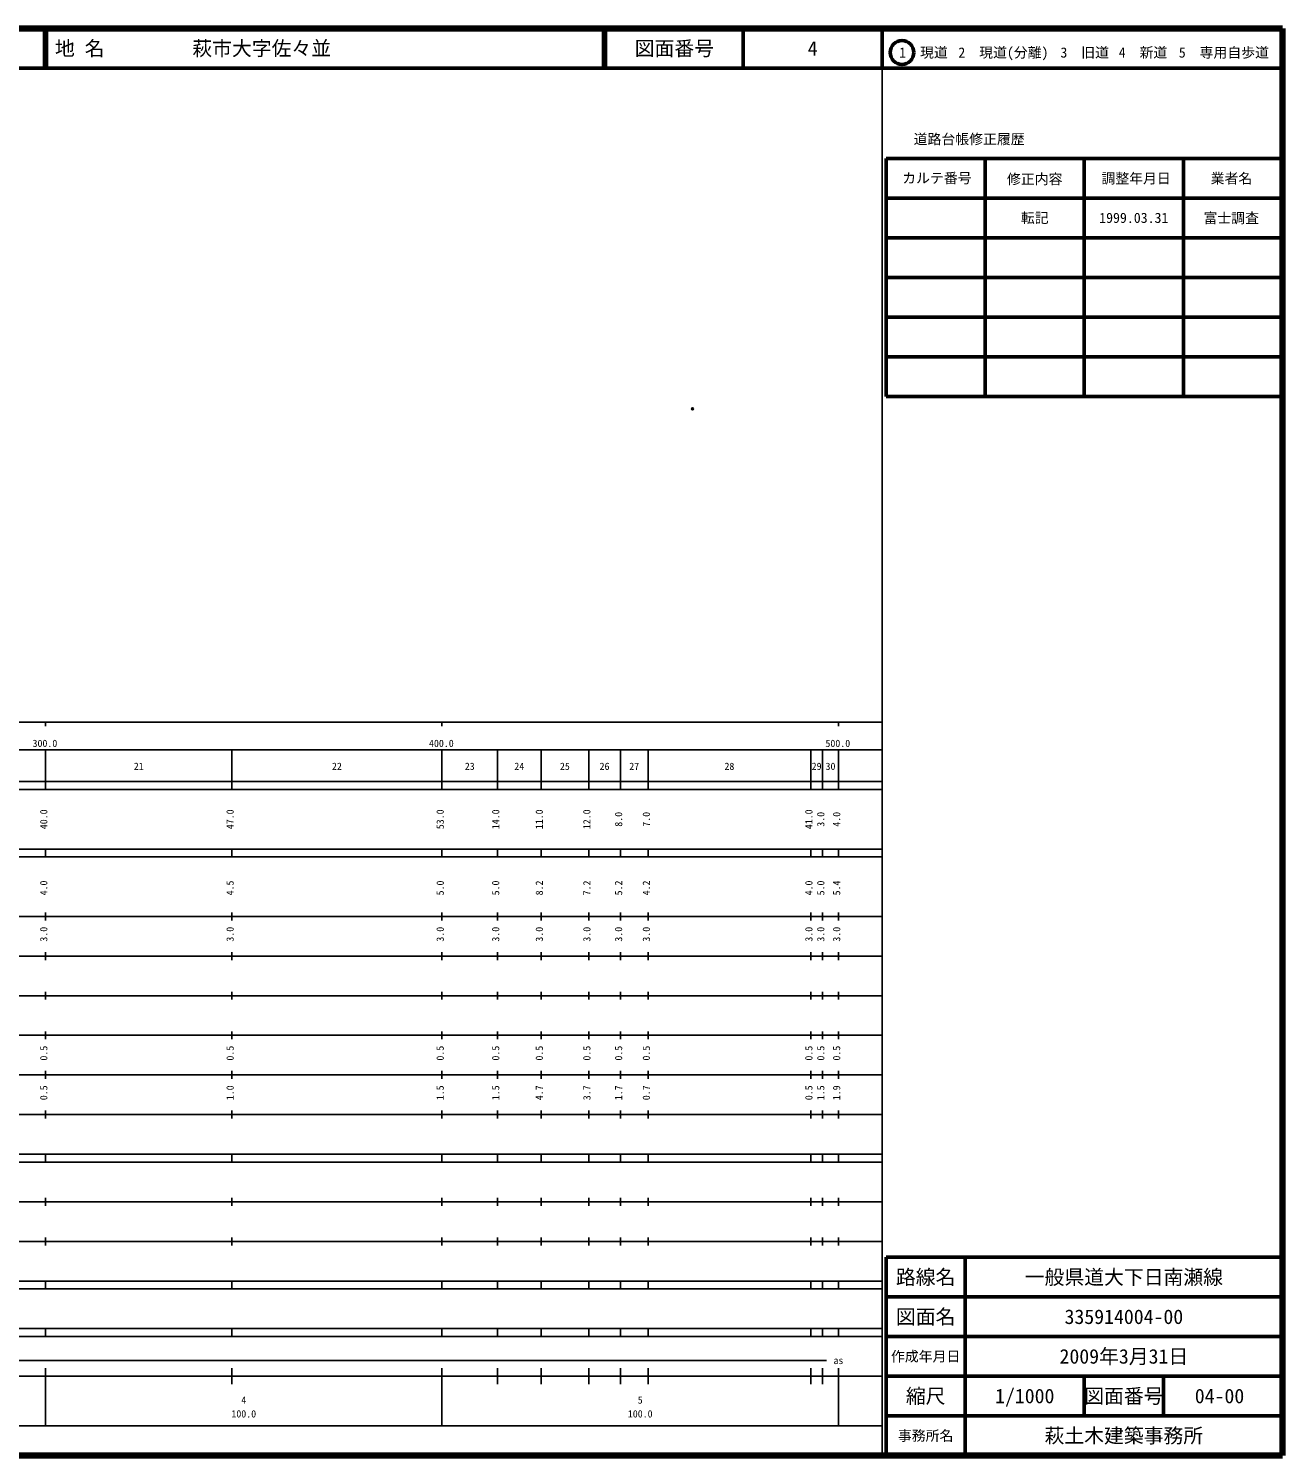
# Model space of a CAD drawing. Units: millimetres on the paper. Extents: x 40 to 680, y 20 to 380.
# Drawn here: x 363.7 to 680, y 20 to 380 of the extents above; entities that cross this region are included whole.
import ezdxf
from ezdxf.enums import TextEntityAlignment as Align

# ---------------------------------------------------------------- set-up
doc = ezdxf.new("R2010")
doc.units = ezdxf.units.MM
doc.header["$PDMODE"] = 32
doc.header["$PDSIZE"] = 0.5
doc.layers.add('M-OTRS', color=6, linetype='Continuous')
doc.layers.add('M-TTL-TXT', color=7, linetype='Continuous')
for name, color, linetype, lineweight in [('M-TTL', 2, 'Continuous', 140), ('M-TTL-BAND', 7, 'Continuous', 25), ('M-TTL-FRAM', 2, 'Continuous', 50), ('M-TTL-LINE', 7, 'Continuous', 50)]:
    doc.layers.add(name, color=color, linetype=linetype, lineweight=lineweight)
doc.styles.add('ＭＳ ゴシック', font='')
doc.styles.get('ＭＳ ゴシック').set_extended_font_data('MS Gothic')

msp = doc.modelspace()

# ---------------------------------------------------------------- linework, layer by layer
at = {"layer": 'M-OTRS'}
msp.add_point((531.195, 284.039), dxfattribs=at)
at = {"layer": 'M-TTL'}
for p, q in [((680, 380), (40, 380)), ((680, 20), (680, 380)), ((40, 20), (680, 20))]:
    msp.add_line(p, q, dxfattribs=at)
at = {"layer": 'M-TTL-BAND'}
for p, q in [((579, 20), (579, 370)), ((40, 205), (579, 205)), ((368, 205), (368, 204)), ((468, 205), (468, 204)), ((568, 205), (568, 204)), ((68, 198), (579, 198)), ((368, 188), (368, 198)), ((415, 188), (415, 198)), ((468, 188), (468, 198)), ((482, 188), (482, 198)), ((493, 188), (493, 198)), ((505, 188), (505, 198)), ((513, 188), (513, 198)), ((520, 188), (520, 198)), ((561, 188), (561, 198)), ((564, 188), (564, 198)), ((568, 188), (568, 198)), ((40, 190), (579, 190)), ((40, 188), (579, 188)), ((40, 173), (579, 173)), ((368, 171), (368, 173)), ((415, 171), (415, 173)), ((468, 171), (468, 173)), ((482, 171), (482, 173)), ((493, 171), (493, 173)), ((505, 171), (505, 173)), ((513, 171), (513, 173)), ((520, 171), (520, 173)), ((561, 171), (561, 173)), ((564, 171), (564, 173)), ((568, 171), (568, 173)), ((40, 171), (579, 171)), ((40, 156), (579, 156)), ((368, 155), (368, 157)), ((415, 155), (415, 157)), ((468, 155), (468, 157)), ((482, 155), (482, 157)), ((493, 155), (493, 157)), ((505, 155), (505, 157)), ((513, 155), (513, 157)), ((520, 155), (520, 157)), ((561, 155), (561, 157)), ((564, 155), (564, 157)), ((568, 155), (568, 157)), ((46, 146), (579, 146)), ((368, 145), (368, 147)), ((415, 145), (415, 147)), ((468, 145), (468, 147)), ((482, 145), (482, 147)), ((493, 145), (493, 147)), ((505, 145), (505, 147)), ((513, 145), (513, 147)), ((520, 145), (520, 147)), ((561, 145), (561, 147)), ((564, 145), (564, 147)), ((568, 145), (568, 147)), ((368, 135), (368, 137)), ((415, 135), (415, 137)), ((468, 135), (468, 137)), ((482, 135), (482, 137)), ((493, 135), (493, 137)), ((505, 135), (505, 137)), ((513, 135), (513, 137)), ((520, 135), (520, 137)), ((561, 135), (561, 137)), ((564, 135), (564, 137)), ((568, 135), (568, 137)), ((52, 136), (579, 136)), ((46, 126), (579, 126)), ((368, 125), (368, 127)), ((415, 125), (415, 127)), ((468, 125), (468, 127)), ((482, 125), (482, 127)), ((493, 125), (493, 127)), ((505, 125), (505, 127)), ((513, 125), (513, 127)), ((520, 125), (520, 127)), ((561, 125), (561, 127)), ((564, 125), (564, 127)), ((568, 125), (568, 127)), ((52, 116), (579, 116)), ((368, 115), (368, 117)), ((415, 115), (415, 117)), ((468, 115), (468, 117)), ((482, 115), (482, 117)), ((493, 115), (493, 117)), ((505, 115), (505, 117)), ((513, 115), (513, 117)), ((520, 115), (520, 117)), ((561, 115), (561, 117)), ((564, 115), (564, 117)), ((568, 115), (568, 117)), ((46, 106), (579, 106)), ((368, 105), (368, 107)), ((415, 105), (415, 107)), ((468, 105), (468, 107)), ((482, 105), (482, 107)), ((493, 105), (493, 107)), ((505, 105), (505, 107)), ((513, 105), (513, 107)), ((520, 105), (520, 107)), ((561, 105), (561, 107)), ((564, 105), (564, 107)), ((568, 105), (568, 107)), ((40, 96), (579, 96)), ((40, 94), (579, 94)), ((368, 94), (368, 96)), ((415, 94), (415, 96)), ((468, 94), (468, 96)), ((482, 94), (482, 96)), ((493, 94), (493, 96)), ((505, 94), (505, 96)), ((513, 94), (513, 96)), ((520, 94), (520, 96)), ((561, 94), (561, 96)), ((564, 94), (564, 96)), ((568, 94), (568, 96)), ((49, 84), (579, 84)), ((368, 83), (368, 85)), ((415, 83), (415, 85)), ((468, 83), (468, 85)), ((482, 83), (482, 85)), ((493, 83), (493, 85)), ((505, 83), (505, 85)), ((513, 83), (513, 85)), ((520, 83), (520, 85)), ((561, 83), (561, 85)), ((564, 83), (564, 85)), ((568, 83), (568, 85)), ((40, 74), (579, 74)), ((368, 73), (368, 75)), ((415, 73), (415, 75)), ((468, 73), (468, 75)), ((482, 73), (482, 75)), ((493, 73), (493, 75)), ((505, 73), (505, 75)), ((513, 73), (513, 75)), ((520, 73), (520, 75)), ((561, 73), (561, 75)), ((564, 73), (564, 75)), ((568, 73), (568, 75)), ((40, 64), (579, 64)), ((40, 62), (579, 62)), ((368, 62), (368, 64)), ((415, 62), (415, 64)), ((468, 62), (468, 64)), ((482, 62), (482, 64)), ((493, 62), (493, 64)), ((505, 62), (505, 64)), ((513, 62), (513, 64)), ((520, 62), (520, 64)), ((561, 62), (561, 64)), ((564, 62), (564, 64)), ((568, 62), (568, 64)), ((40, 52), (579, 52)), ((368, 50), (368, 52)), ((415, 50), (415, 52)), ((468, 50), (468, 52)), ((482, 50), (482, 52)), ((493, 50), (493, 52)), ((505, 50), (505, 52)), ((513, 50), (513, 52)), ((520, 50), (520, 52)), ((561, 50), (561, 52)), ((564, 50), (564, 52)), ((568, 50), (568, 52)), ((40, 50), (579, 50)), ((71, 44), (565, 44)), ((40, 40), (579, 40)), ((368, 27.5), (368, 42)), ((415, 38), (415, 42)), ((468, 27.5), (468, 42)), ((482, 38), (482, 42)), ((493, 38), (493, 42)), ((505, 38), (505, 42)), ((513, 38), (513, 42)), ((520, 38), (520, 42)), ((561, 38), (561, 42)), ((564, 38), (564, 42)), ((568, 27.5), (568, 42)), ((68, 27.5), (579, 27.5))]:
    msp.add_line(p, q, dxfattribs=at)
at = {"layer": 'M-TTL-FRAM'}
for p, q in [((580, 347.197), (580, 287.197)), ((580, 347.197), (680, 347.197)), ((580, 287.197), (680, 287.197)), ((680, 70), (580, 70)), ((580, 70), (580, 20))]:
    msp.add_line(p, q, dxfattribs=at)
at = {"layer": 'M-TTL-LINE'}
for p, q in [((367.75, 380), (367.75, 370)), ((368.25, 380), (368.25, 370)), ((508.747, 380), (508.747, 370)), ((509.247, 380), (509.247, 370)), ((543.997, 380), (543.997, 370)), ((579, 380), (579, 370)), ((40, 370), (680, 370)), ((605, 347.197), (605, 287.197)), ((630, 347.197), (630, 287.197)), ((655, 347.197), (655, 287.197)), ((580, 337.197), (680, 337.197)), ((580, 327.197), (680, 327.197)), ((580, 317.197), (680, 317.197)), ((580, 307.197), (680, 307.197)), ((580, 297.197), (680, 297.197)), ((600, 70), (600, 20)), ((680, 60), (580, 60)), ((680, 50), (580, 50)), ((680, 40), (580, 40)), ((630, 40), (630, 30)), ((650, 40), (650, 30)), ((680, 30), (580, 30))]:
    msp.add_line(p, q, dxfattribs=at)
msp.add_circle((584.031, 373.958), 3, dxfattribs=at)

# ---------------------------------------------------------------- texts
at = {"layer": 'M-TTL-BAND', "style": 'ＭＳ ゴシック'}
for s, p in [('300.0', (367.844, 198.195)), ('400.0', (467.844, 198.195)), ('500.0', (567.844, 198.195)), ('21', (391.5, 192.405)), ('22', (441.5, 192.405)), ('23', (475, 192.405)), ('24', (487.5, 192.405)), ('25', (499, 192.405)), ('26', (509, 192.405)), ('27', (516.5, 192.405)), ('28', (540.5, 192.405)), ('29', (562.5, 192.405)), ('30', (566, 192.405)), ('as', (568, 42.5)), ('4', (418, 32.523)), ('5', (518, 32.523)), ('100.0', (418, 29.033)), ('100.0', (518, 29.033))]:
    msp.add_text(s, height=1.833, dxfattribs=at).set_placement(p, align=Align.BOTTOM_CENTER)
for s, p in [('40.0', (369, 180.5)), ('47.0', (416, 180.5)), ('53.0', (469, 180.5)), ('14.0', (483, 180.5)), ('11.0', (494, 180.5)), ('12.0', (506, 180.5)), ('8.0', (514, 180.5)), ('7.0', (521, 180.5)), ('41.0', (562, 180.5)), ('3.0', (565, 180.5)), ('4.0', (569, 180.5)), ('4.0', (369, 163.174)), ('4.5', (416, 163.174)), ('5.0', (469, 163.174)), ('5.0', (483, 163.174)), ('8.2', (494, 163.174)), ('7.2', (506, 163.174)), ('5.2', (514, 163.174)), ('4.2', (521, 163.174)), ('4.0', (562, 163.174)), ('5.0', (565, 163.174)), ('5.4', (569, 163.174)), ('3.0', (369, 151.5)), ('3.0', (416, 151.5)), ('3.0', (469, 151.5)), ('3.0', (483, 151.5)), ('3.0', (494, 151.5)), ('3.0', (506, 151.5)), ('3.0', (514, 151.5)), ('3.0', (521, 151.5)), ('3.0', (562, 151.5)), ('3.0', (565, 151.5)), ('3.0', (569, 151.5)), ('0.5', (369, 121.5)), ('0.5', (416, 121.5)), ('0.5', (469, 121.5)), ('0.5', (483, 121.5)), ('0.5', (494, 121.5)), ('0.5', (506, 121.5)), ('0.5', (514, 121.5)), ('0.5', (521, 121.5)), ('0.5', (562, 121.5)), ('0.5', (565, 121.5)), ('0.5', (569, 121.5)), ('0.5', (369, 111.5)), ('1.0', (416, 111.5)), ('1.5', (469, 111.5)), ('1.5', (483, 111.5)), ('4.7', (494, 111.5)), ('3.7', (506, 111.5)), ('1.7', (514, 111.5)), ('0.7', (521, 111.5)), ('0.5', (562, 111.5)), ('1.5', (565, 111.5)), ('1.9', (569, 111.5))]:
    msp.add_text(s, height=1.833, rotation=90, dxfattribs=at).set_placement(p, align=Align.BOTTOM_CENTER)
at = {"layer": 'M-TTL-TXT', "style": 'ＭＳ ゴシック'}
for s, p in [('地 名', (370.38, 375)), ('萩市大字佐々並', (405.024, 375))]:
    msp.add_text(s, height=3.666, dxfattribs=at).set_placement(p, align=Align.MIDDLE_LEFT)
for s, height, p in [('図面番号', 3.666, (526.622, 375)), ('4', 3.666, (561.497, 375)), ('1\u3000現道', 2.566, (589.448, 373.958)), ('2\u3000現道(分離)', 2.566, (609.619, 373.958)), ('3\u3000旧道', 2.566, (630.121, 373.958)), ('4\u3000新道', 2.566, (644.824, 373.958)), ('5\u3000専用自歩道', 2.566, (665.228, 373.958)), ('道路台帳修正履歴', 2.566, (600.968, 352.113)), ('カルテ番号', 2.566, (592.839, 342.277)), ('修正内容', 2.566, (617.509, 342.023)), ('調整年月日', 2.566, (643.089, 342.197)), ('業者名', 2.566, (667.134, 342.197)), ('転記', 2.566, (617.5, 332.245)), ('1999.03.31', 2.566, (642.5, 332.245)), ('富士調査', 2.566, (667.077, 332.189)), ('路線名', 3.666, (590, 65)), ('路線名', 3.666, (590, 65)), ('一般県道大下日南瀬線', 3.666, (640, 65)), ('図面名', 3.666, (590, 55)), ('図面名', 3.666, (590, 55)), ('335914004-00', 3.666, (640, 55)), ('2009年3月31日', 3.666, (640, 45)), ('作成年月日', 2.566, (590, 45)), ('作成年月日', 2.566, (590, 45)), ('縮尺', 3.666, (590, 35)), ('縮尺', 3.666, (590, 35)), ('1/1000', 3.666, (615, 35)), ('図面番号', 3.666, (640, 35)), ('図面番号', 3.666, (640, 35)), ('04-00', 3.666, (664.125, 35)), ('事務所名', 2.566, (590, 25)), ('事務所名', 2.566, (590, 25)), ('萩土木建築事務所', 3.666, (640, 25))]:
    msp.add_text(s, height=height, dxfattribs=at).set_placement(p, align=Align.MIDDLE_CENTER)

doc.saveas('drawing.dxf')
